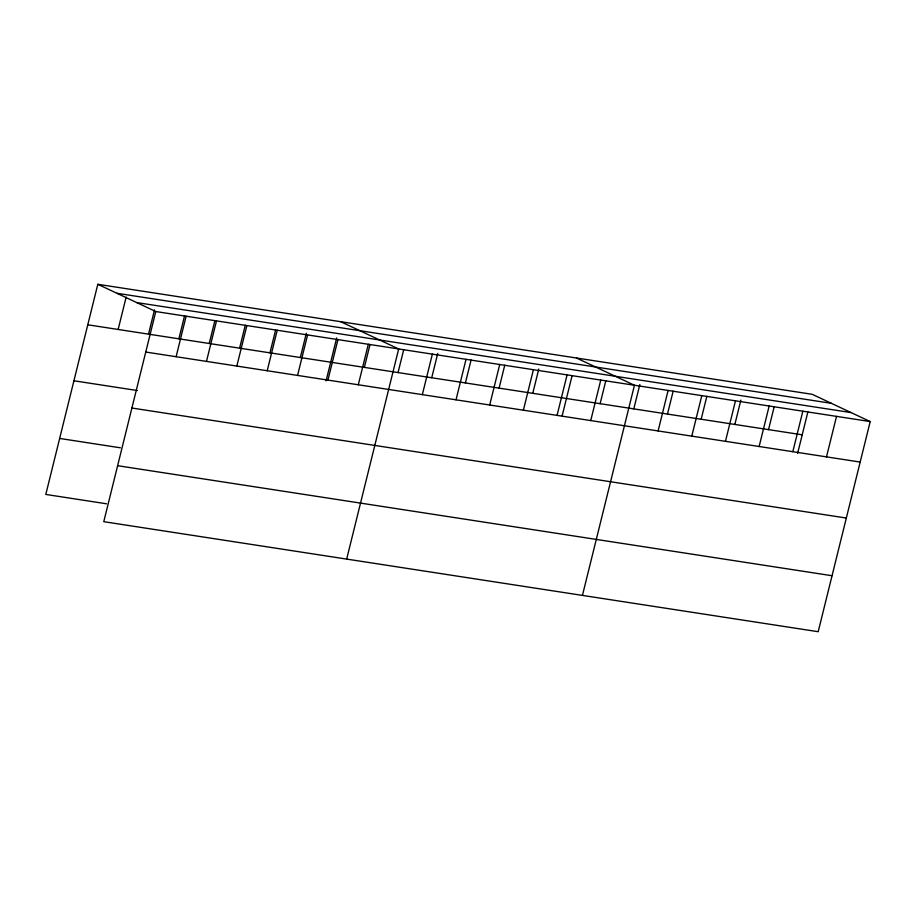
<?xml version="1.0" encoding="UTF-8"?>
<svg xmlns="http://www.w3.org/2000/svg" width="916" height="916" viewBox="0 0 916 916"><rect width="100%" height="100%" fill="white"/><g stroke="black" fill="none" stroke-linecap="round" stroke-linejoin="round"><path stroke-width="1.37" d="M97.806 284.292L155.777 311.543L103.771 521.685L818.194 631.708L870.2 421.566L812.229 394.315L97.806 284.292L45.8 494.434L106.531 503.789M118.141 329.462L126.168 297.07M148.506 334.145L154.518 309.848M178.872 338.817L184.551 315.871M176.112 356.713L186.131 316.215M209.237 343.489L214.916 320.543M206.478 361.396L216.497 320.898M239.603 348.172L245.282 325.226M236.843 366.068L246.862 325.569M269.957 352.843L275.636 329.897M267.209 370.74L277.227 330.241M300.322 357.526L306.333 333.229M297.563 375.423L307.593 334.924M326.073 380.861L336.699 337.901M327.928 380.094L337.947 339.596M358.293 384.777L368.312 344.279M364.362 367.385L370.041 344.439M346.672 559.092L398.678 348.95L340.706 321.699M398.048 372.572L403.727 349.626M422.333 394.636L432.363 354.137M431.722 377.758L437.745 353.462M456.019 399.823L466.038 359.324M465.408 382.945L471.087 359.999M489.694 405.009L499.724 364.511M499.083 388.132L504.762 365.186M523.38 410.196L533.398 369.698M532.769 393.319L538.78 369.022M557.054 415.383L567.084 374.884M562.161 415.841L572.122 375.56M590.74 420.57L600.759 380.071M600.129 403.693L605.808 380.747M582.439 595.4L634.445 385.258L576.473 358.007M633.803 408.88L639.826 384.583M658.1 430.944L668.119 390.445M667.489 414.066L673.168 391.121M691.775 436.13L701.805 395.632M701.164 419.253L706.843 396.307M725.461 441.317L735.479 400.819M734.85 424.44L740.861 400.143M759.135 446.504L769.165 406.006M768.524 429.627L774.203 406.681M792.821 451.691L802.84 411.192M797.596 453.477L807.889 411.868M826.495 456.878L836.526 416.379M116.939 293.28L831.362 403.315M136.644 302.555L851.067 412.578M155.777 311.543L870.2 421.566M87.787 324.791L802.21 434.814M145.747 352.042L860.181 462.065M73.933 380.77L137.411 390.548M131.893 408.021L846.327 518.044M59.655 438.443L120.385 447.798M117.626 465.694L832.049 575.729"/></g></svg>
